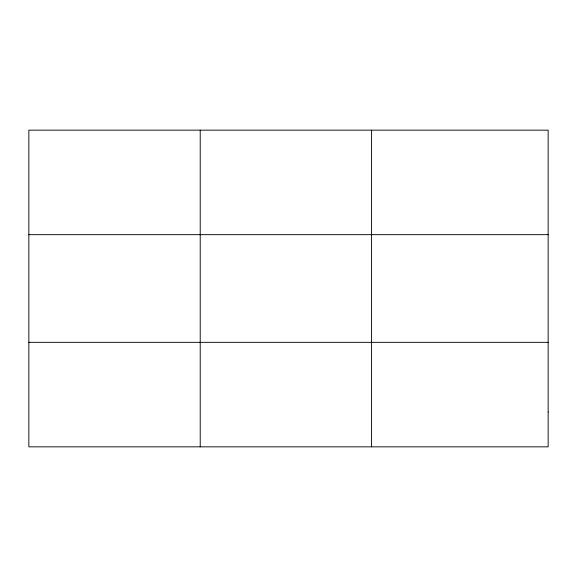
<?xml version="1.0" encoding="UTF-8"?>
<svg xmlns="http://www.w3.org/2000/svg" width="577" height="577" viewBox="0 0 577 577"><rect width="100%" height="100%" fill="white"/><g stroke="black" fill="none" stroke-linecap="round" stroke-linejoin="round"><path stroke-width="0.87" d="M200.219 446.843L200.219 130.157M371.588 446.843L371.588 130.157M28.85 234.666L548.15 234.666M28.85 342.334L548.15 342.334M548.15 412.007L548.15 446.843L28.85 446.843L28.85 130.157L548.15 130.157L548.15 412.007"/></g></svg>
